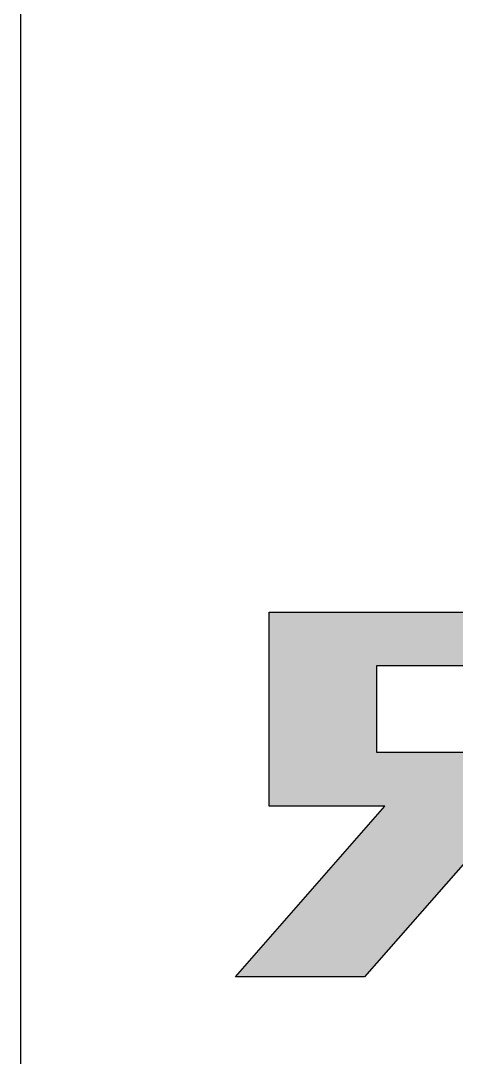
# Model space of a CAD drawing. Header units: millimetres. Extents: x 5 to 35, y 173 to 293.
# Drawn here: x 5.45 to 10.81, y 215.59 to 228.33 of the extents above; entities that cross this region are included whole.
import ezdxf

# ---------------------------------------------------------------- set-up
doc = ezdxf.new("R2010")
doc.units = ezdxf.units.MM

msp = doc.modelspace()

# ---------------------------------------------------------------- hatches: boundary and pattern name
at = {"linetype": 'Continuous'}
msp.add_hatch(color=7, dxfattribs=at).paths.add_polyline_path([(8.095, 216.575), (9.681, 216.575), (12.102, 219.337), (9.829, 219.337), (9.829, 220.399), (12.273, 220.399), (12.273, 216.575), (13.634, 216.575), (13.634, 221.061), (8.506, 221.061), (8.506, 218.675), (9.932, 218.675)], flags=0)

# ---------------------------------------------------------------- linework, layer by layer
at = {"color": 7, "linetype": 'Continuous', "lineweight": 25}
for p, q in [((5.451, 177.87), (5.451, 287.87)), ((8.506, 221.061), (13.634, 221.061)), ((8.506, 218.675), (8.506, 221.061)), ((12.273, 220.399), (9.829, 220.399)), ((9.829, 220.399), (9.829, 219.337)), ((12.102, 219.337), (9.681, 216.575)), ((9.829, 219.337), (12.102, 219.337)), ((8.095, 216.575), (9.932, 218.675)), ((9.932, 218.675), (8.506, 218.675)), ((9.681, 216.575), (8.095, 216.575))]:
    msp.add_line(p, q, dxfattribs=at)

doc.saveas('drawing.dxf')
